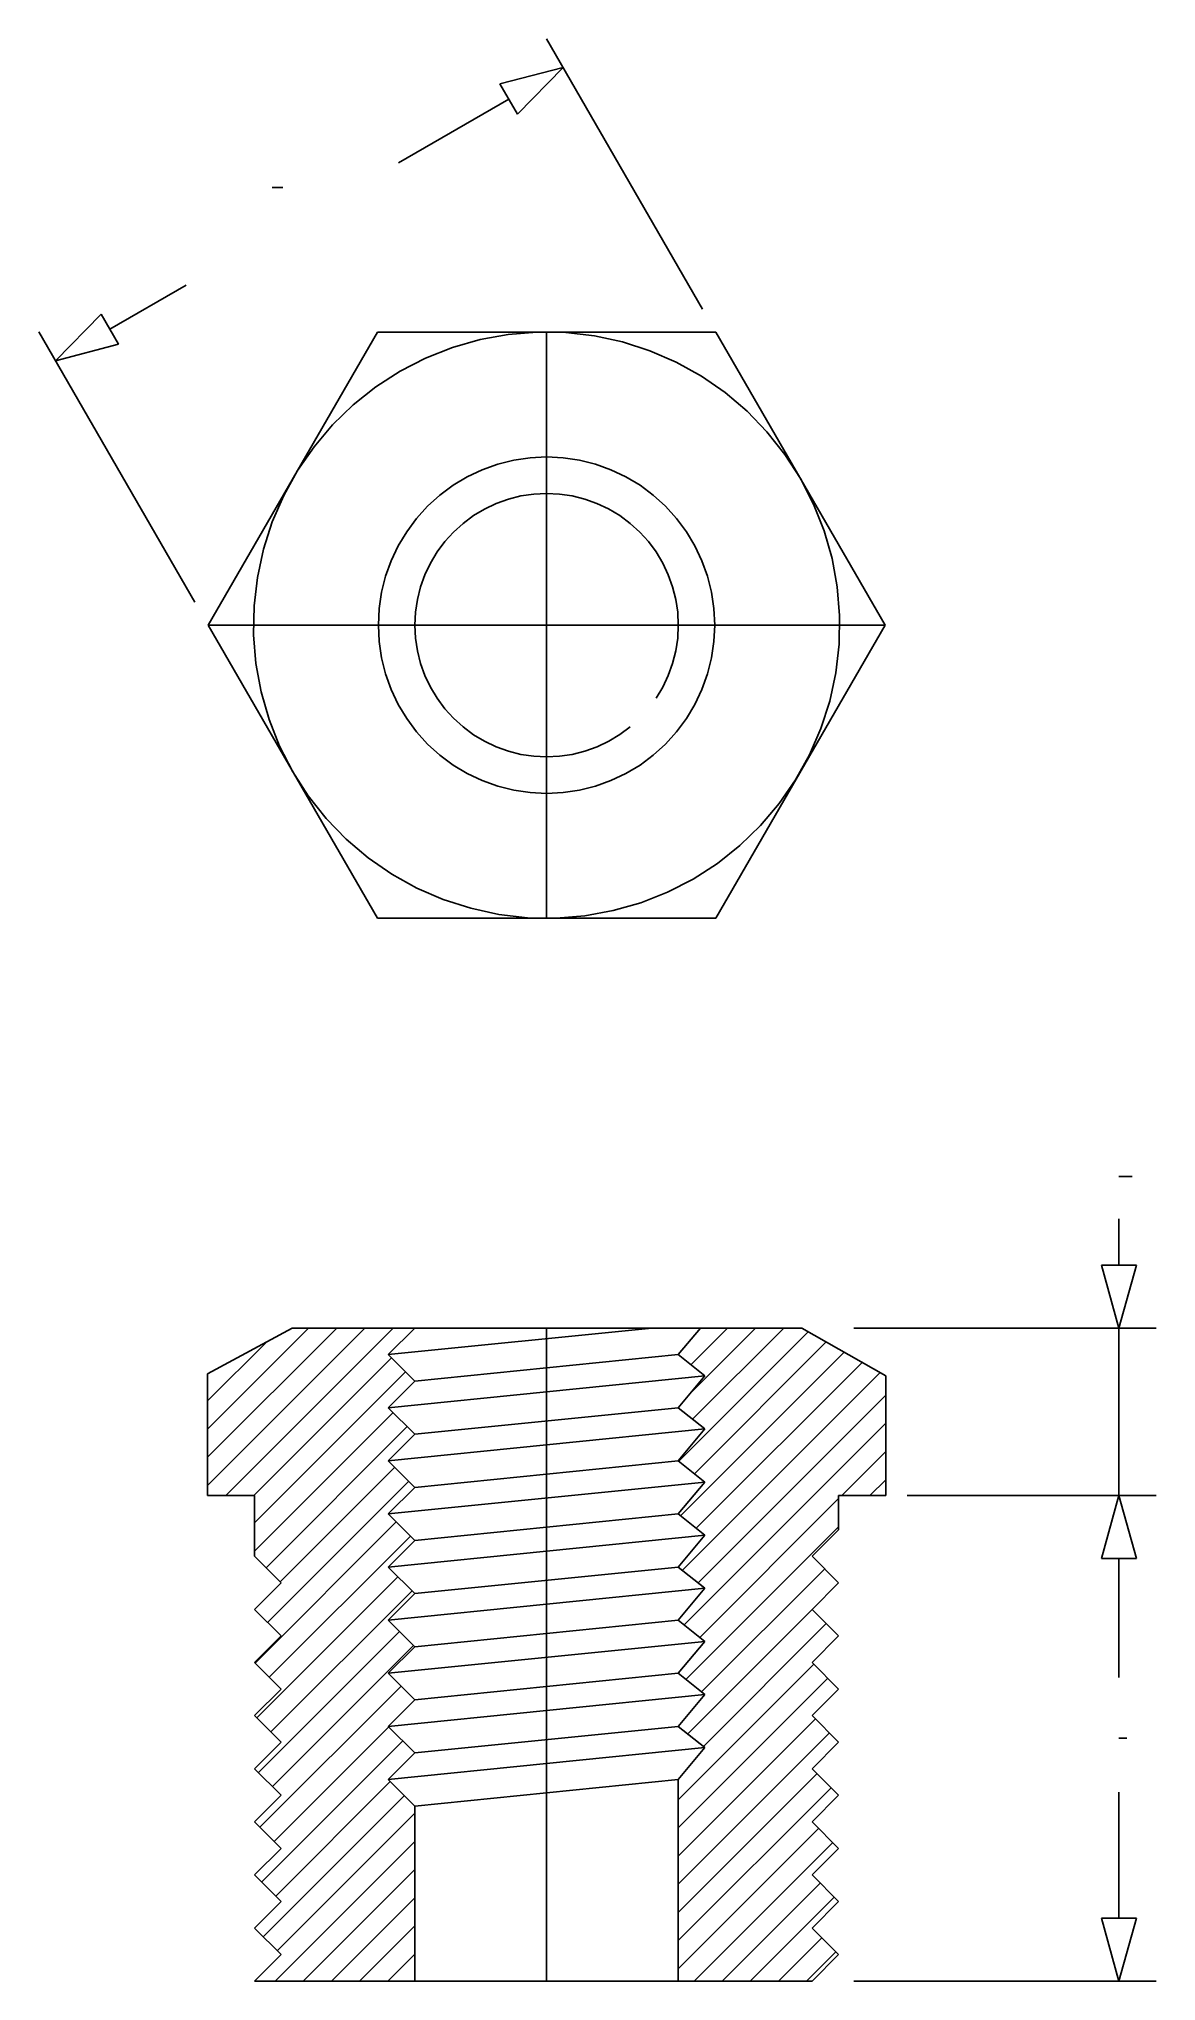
# Model space of a CAD drawing. Extents: x 693 to 1114, y 278 to 1009.
import ezdxf

# ---------------------------------------------------------------- set-up
doc = ezdxf.new("R2010")
doc.units = 0
doc.header["$MEASUREMENT"] = 0
doc.layers.get('0').update_dxf_attribs({"linetype": 'CONTINUOUS'})
doc.layers.add('1', color=7, linetype='CONTINUOUS')

msp = doc.modelspace()

# ---------------------------------------------------------------- linework, layer by layer
at = {"color": 4, "linetype": 'Continuous'}
for p, q in [((884.69, 899.03), (884.69, 678.23)), ((1012.17, 788.63), (757.21, 788.63)), ((756.99, 485.85), (795.04, 523.9)), ((756.99, 475.24), (805.65, 523.9)), ((756.99, 464.63), (816.25, 523.9)), ((763.84, 460.88), (826.86, 523.9)), ((934.48, 473.75), (983.24, 522.52)), ((938.68, 499.17), (963.41, 523.9)), ((939.03, 510.12), (952.8, 523.9)), ((939.7, 489.58), (974.02, 523.9)), ((942.61, 513.71), (952.8, 523.9)), ((756.99, 496.45), (779.18, 518.64)), ((756.99, 496.45), (779.18, 518.64)), ((774.45, 460.88), (826.28, 512.71)), ((935.15, 453.22), (996.75, 514.82)), ((940.38, 469.05), (990, 518.67)), ((774.69, 450.52), (831.58, 507.41)), ((935.83, 432.68), (1010.27, 507.12)), ((941.05, 448.51), (1003.51, 510.97)), ((941.72, 427.97), (1012.4, 498.64)), ((774.69, 439.91), (826.89, 492.11)), ((779.02, 433.63), (832.19, 486.8)), ((936.5, 412.14), (1012.4, 488.04)), ((995.85, 460.88), (1012.4, 477.43)), ((784.32, 428.33), (827.49, 471.5)), ((779.63, 413.03), (832.8, 466.2)), ((1006.46, 460.88), (1012.4, 466.82)), ((942.4, 407.43), (994.69, 459.73)), ((774.93, 397.72), (828.1, 450.89)), ((937.18, 391.6), (994.69, 449.12)), ((780.23, 392.42), (833.4, 445.59)), ((943.07, 386.89), (989.42, 433.24)), ((775.54, 377.12), (828.71, 430.29)), ((780.84, 371.82), (834.01, 424.98)), ((937.85, 371.06), (984.72, 417.93)), ((776.14, 356.51), (829.31, 409.68)), ((943.75, 366.35), (990.03, 412.63)), ((781.45, 351.21), (834.62, 404.38)), ((934.29, 346.29), (985.33, 397.33)), ((776.75, 335.91), (829.92, 389.07)), ((934.29, 335.69), (990.63, 392.02)), ((782.05, 330.6), (825.22, 373.77)), ((934.29, 325.08), (985.94, 376.72)), ((777.36, 315.3), (830.53, 368.47)), ((934.29, 314.47), (991.24, 371.42)), ((782.66, 310), (825.83, 353.16)), ((934.29, 303.87), (986.54, 356.11)), ((777.96, 294.69), (831.13, 347.86)), ((934.29, 293.26), (991.85, 350.81)), ((783.27, 289.39), (835.09, 341.21)), ((782.45, 277.96), (835.09, 330.61)), ((934.29, 282.65), (987.15, 335.51)), ((940.21, 277.96), (992.45, 330.2)), ((793.05, 277.96), (835.09, 320)), ((950.82, 277.96), (987.76, 314.9)), ((803.66, 277.96), (835.09, 309.39)), ((961.42, 277.96), (993.06, 309.6)), ((814.27, 277.96), (835.09, 298.79)), ((972.03, 277.96), (988.36, 294.29)), ((824.87, 277.96), (835.09, 288.18)), ((982.64, 277.96), (993.67, 288.99))]:
    msp.add_line(p, q, dxfattribs=at)
at = {"layer": '1', "color": 3, "linetype": 'Continuous'}
for p, q in [((884.7, 1009.43), (943.44, 907.69)), ((890.94, 998.62), (867.12, 992.45)), ((890.94, 998.62), (873.68, 981.09)), ((867.12, 992.45), (873.68, 981.09)), ((870.41, 986.77), (828.87, 962.79)), ((748.96, 916.66), (720.25, 900.08)), ((699.71, 888.22), (716.97, 905.76)), ((723.52, 894.4), (716.97, 905.76)), ((752.21, 797.29), (693.47, 899.04)), ((699.71, 888.22), (723.52, 894.4)), ((1100.25, 547.61), (1100.25, 565.1)), ((1100.25, 523.9), (1093.69, 547.61)), ((1106.81, 547.61), (1093.69, 547.61)), ((1100.25, 523.9), (1106.81, 547.61)), ((1000.44, 523.9), (1114.26, 523.9)), ((1100.25, 460.88), (1100.25, 523.9)), ((1020.44, 460.88), (1114.26, 460.88)), ((1100.25, 460.88), (1093.69, 437.17)), ((1100.25, 460.88), (1106.81, 437.17)), ((1093.69, 437.17), (1106.81, 437.17)), ((1100.25, 392.31), (1100.25, 437.17)), ((1100.25, 301.68), (1100.25, 349.15)), ((1100.25, 277.96), (1093.69, 301.68)), ((1106.81, 301.68), (1093.69, 301.68)), ((1100.25, 277.96), (1106.81, 301.68)), ((1000.44, 277.96), (1114.26, 277.96))]:
    msp.add_line(p, q, dxfattribs=at)
at = {"layer": '1', "color": 5, "linetype": 'Continuous'}
for p, q in [((781.31, 953.46), (785.31, 953.46)), ((1100.25, 581), (1105.25, 581)), ((1100.25, 369.42), (1103.25, 369.42))]:
    msp.add_line(p, q, dxfattribs=at)
at = {"layer": '1', "color": 7, "linetype": 'Continuous'}
for p, q in [((757.21, 788.63), (820.96, 899.03)), ((820.96, 899.03), (948.44, 899.03)), ((849.21, 893.17), (839.13, 889.19)), ((859.62, 896.15), (849.21, 893.17)), ((870.28, 898.09), (859.62, 896.15)), ((881.08, 898.97), (870.28, 898.09)), ((891.92, 898.8), (881.08, 898.97)), ((902.68, 897.56), (891.92, 898.8)), ((913.27, 895.27), (902.68, 897.56)), ((923.59, 891.96), (913.27, 895.27)), ((948.44, 899.03), (1012.17, 788.63)), ((839.13, 889.19), (829.49, 884.24)), ((933.53, 887.65), (923.59, 891.96)), ((943, 882.38), (933.53, 887.65)), ((820.39, 878.37), (811.9, 871.64)), ((829.49, 884.24), (820.39, 878.37)), ((951.9, 876.22), (943, 882.38)), ((811.9, 871.64), (804.11, 864.1)), ((960.17, 869.21), (951.9, 876.22)), ((804.11, 864.1), (797.1, 855.84)), ((967.7, 861.42), (960.17, 869.21)), ((797.1, 855.84), (790.94, 846.93)), ((974.44, 852.94), (967.7, 861.42)), ((866.31, 849.25), (860.45, 847.16)), ((872.34, 850.76), (866.31, 849.25)), ((878.48, 851.67), (872.34, 850.76)), ((884.69, 851.98), (878.48, 851.67)), ((890.9, 851.67), (884.69, 851.98)), ((897.05, 850.76), (890.9, 851.67)), ((903.08, 849.25), (897.05, 850.76)), ((908.94, 847.16), (903.08, 849.25)), ((980.31, 843.83), (974.44, 852.94)), ((790.94, 846.93), (785.68, 837.46)), ((849.5, 841.3), (844.51, 837.6)), ((854.83, 844.5), (849.5, 841.3)), ((860.45, 847.16), (854.83, 844.5)), ((914.56, 844.5), (908.94, 847.16)), ((919.89, 841.3), (914.56, 844.5)), ((924.88, 837.6), (919.89, 841.3)), ((985.26, 834.19), (980.31, 843.83)), ((785.68, 837.46), (781.37, 827.52)), ((844.51, 837.6), (839.9, 833.42)), ((865.71, 834.45), (861.31, 832.37)), ((870.29, 836.09), (865.71, 834.45)), ((875.01, 837.28), (870.29, 836.09)), ((879.83, 837.99), (875.01, 837.28)), ((884.69, 838.23), (879.83, 837.99)), ((889.55, 837.99), (884.69, 838.23)), ((894.37, 837.28), (889.55, 837.99)), ((899.09, 836.1), (894.37, 837.28)), ((903.67, 834.46), (899.09, 836.1)), ((908.07, 832.38), (903.67, 834.46)), ((929.49, 833.42), (924.88, 837.6)), ((989.24, 824.12), (985.26, 834.19)), ((781.37, 827.52), (778.05, 817.2)), ((835.73, 828.82), (832.02, 823.82)), ((839.9, 833.42), (835.73, 828.82)), ((853.22, 826.97), (849.62, 823.7)), ((857.13, 829.87), (853.22, 826.97)), ((861.31, 832.37), (857.13, 829.87)), ((912.25, 829.87), (908.07, 832.38)), ((916.16, 826.97), (912.25, 829.87)), ((919.77, 823.7), (916.16, 826.97)), ((933.66, 828.82), (929.49, 833.42)), ((937.36, 823.82), (933.66, 828.82)), ((832.02, 823.82), (828.83, 818.49)), ((846.35, 820.09), (843.45, 816.18)), ((849.62, 823.7), (846.35, 820.09)), ((923.04, 820.1), (919.77, 823.7)), ((925.94, 816.19), (923.04, 820.1)), ((940.56, 818.49), (937.36, 823.82)), ((992.21, 813.7), (989.24, 824.12)), ((778.05, 817.2), (775.76, 806.61)), ((826.17, 812.87), (824.07, 807.02)), ((828.83, 818.49), (826.17, 812.87)), ((840.95, 812.01), (838.87, 807.61)), ((843.45, 816.18), (840.95, 812.01)), ((928.44, 812.01), (925.94, 816.19)), ((930.52, 807.61), (928.44, 812.01)), ((943.22, 812.87), (940.56, 818.49)), ((945.31, 807.02), (943.22, 812.87)), ((994.15, 803.04), (992.21, 813.7)), ((775.76, 806.61), (774.53, 795.85)), ((824.07, 807.02), (822.56, 800.99)), ((838.87, 807.61), (837.23, 803.02)), ((932.16, 803.03), (930.52, 807.61)), ((946.82, 800.99), (945.31, 807.02)), ((822.56, 800.99), (821.65, 794.84)), ((836.04, 798.3), (835.33, 793.49)), ((837.23, 803.02), (836.04, 798.3)), ((933.34, 798.31), (932.16, 803.03)), ((934.06, 793.49), (933.34, 798.31)), ((947.74, 794.84), (946.82, 800.99)), ((995.04, 792.24), (994.15, 803.04)), ((774.53, 795.85), (774.35, 785.02)), ((821.65, 794.84), (821.35, 788.63)), ((835.33, 793.49), (835.09, 788.62)), ((934.3, 788.63), (934.06, 793.49)), ((948.04, 788.63), (947.74, 794.84)), ((994.86, 781.41), (995.04, 792.24)), ((820.96, 678.23), (757.21, 788.63)), ((774.35, 785.02), (775.23, 774.22)), ((821.35, 788.63), (821.65, 782.42)), ((835.09, 788.62), (835.33, 783.76)), ((835.33, 783.76), (836.04, 778.95)), ((933.34, 778.95), (934.06, 783.77)), ((934.06, 783.77), (934.3, 788.63)), ((947.74, 782.42), (948.04, 788.63)), ((1012.17, 788.63), (948.44, 678.23)), ((821.65, 782.42), (822.56, 776.27)), ((822.56, 776.27), (824.07, 770.24)), ((836.04, 778.95), (837.23, 774.23)), ((932.16, 774.23), (933.34, 778.95)), ((945.31, 770.24), (946.82, 776.27)), ((946.82, 776.27), (947.74, 782.42)), ((993.62, 770.64), (994.86, 781.41)), ((775.23, 774.22), (777.17, 763.56)), ((824.07, 770.24), (826.17, 764.39)), ((837.23, 774.23), (838.87, 769.64)), ((838.87, 769.64), (840.95, 765.24)), ((928.44, 765.25), (930.52, 769.65)), ((930.52, 769.65), (932.16, 774.23)), ((943.22, 764.39), (945.31, 770.24)), ((991.34, 760.05), (993.62, 770.64)), ((777.17, 763.56), (780.15, 753.14)), ((826.17, 764.39), (828.83, 758.77)), ((840.95, 765.24), (843.45, 761.07)), ((843.45, 761.07), (846.35, 757.16)), ((925.94, 761.07), (928.44, 765.25)), ((940.56, 758.77), (943.22, 764.39)), ((828.83, 758.77), (832.02, 753.44)), ((832.02, 753.44), (835.73, 748.44)), ((846.35, 757.16), (849.62, 753.55)), ((849.62, 753.55), (853.23, 750.28)), ((933.66, 748.44), (937.36, 753.44)), ((937.36, 753.44), (940.56, 758.77)), ((988.02, 749.74), (991.34, 760.05)), ((780.15, 753.14), (784.13, 743.06)), ((835.73, 748.44), (839.9, 743.84)), ((853.23, 750.28), (857.14, 747.38)), ((857.14, 747.38), (861.31, 744.88)), ((908.08, 744.88), (912.25, 747.39)), ((912.25, 747.39), (916.16, 750.29)), ((929.49, 743.84), (933.66, 748.44)), ((983.71, 739.8), (988.02, 749.74)), ((784.13, 743.06), (789.08, 733.43)), ((839.9, 743.84), (844.51, 739.66)), ((844.51, 739.66), (849.5, 735.96)), ((861.31, 744.88), (865.71, 742.8)), ((865.71, 742.8), (870.3, 741.16)), ((870.3, 741.16), (875.02, 739.98)), ((875.02, 739.98), (879.83, 739.26)), ((879.83, 739.26), (884.7, 739.03)), ((884.7, 739.03), (889.56, 739.26)), ((889.56, 739.26), (894.37, 739.98)), ((894.37, 739.98), (899.1, 741.16)), ((899.1, 741.16), (903.68, 742.8)), ((903.68, 742.8), (908.08, 744.88)), ((919.89, 735.96), (924.88, 739.66)), ((924.88, 739.66), (929.49, 743.84)), ((978.45, 730.33), (983.71, 739.8)), ((789.08, 733.43), (794.95, 724.32)), ((849.5, 735.96), (854.83, 732.76)), ((854.83, 732.76), (860.45, 730.11)), ((908.94, 730.11), (914.56, 732.76)), ((914.56, 732.76), (919.89, 735.96)), ((794.95, 724.32), (801.69, 715.83)), ((860.45, 730.11), (866.31, 728.01)), ((866.31, 728.01), (872.34, 726.5)), ((872.34, 726.5), (878.48, 725.59)), ((878.48, 725.59), (884.69, 725.28)), ((884.69, 725.28), (890.9, 725.59)), ((890.9, 725.59), (897.05, 726.5)), ((897.05, 726.5), (903.08, 728.01)), ((903.08, 728.01), (908.94, 730.11)), ((972.28, 721.42), (978.45, 730.33)), ((965.27, 713.16), (972.28, 721.42)), ((801.69, 715.83), (809.22, 708.05)), ((957.49, 705.62), (965.27, 713.16)), ((809.22, 708.05), (817.48, 701.04)), ((949, 698.89), (957.49, 705.62)), ((817.48, 701.04), (826.39, 694.87)), ((939.89, 693.01), (949, 698.89)), ((826.39, 694.87), (835.86, 689.61)), ((835.86, 689.61), (845.8, 685.3)), ((920.18, 684.08), (930.26, 688.06)), ((930.26, 688.06), (939.89, 693.01)), ((845.8, 685.3), (856.12, 681.99)), ((856.12, 681.99), (866.71, 679.7)), ((899.1, 679.17), (909.76, 681.11)), ((909.76, 681.11), (920.18, 684.08)), ((948.44, 678.23), (820.96, 678.23)), ((866.71, 679.7), (877.47, 678.46)), ((877.47, 678.46), (888.3, 678.28)), ((888.3, 678.28), (899.1, 679.17)), ((788.9, 523.9), (756.99, 506.64)), ((980.81, 523.9), (788.9, 523.9)), ((835.09, 523.9), (825.09, 513.9)), ((942.61, 523.9), (934.29, 513.9)), ((980.81, 523.9), (1012.4, 505.9)), ((825.09, 513.9), (835.09, 503.9)), ((835.09, 503.9), (934.29, 513.9)), ((934.29, 513.9), (944.29, 505.92)), ((756.99, 460.88), (756.99, 506.64)), ((944.29, 505.92), (934.29, 493.9)), ((1012.4, 460.88), (1012.4, 505.9)), ((835.09, 503.9), (825.09, 493.9)), ((825.09, 493.9), (835.09, 483.9)), ((835.09, 483.9), (934.29, 493.9)), ((934.29, 493.9), (944.29, 485.92)), ((835.09, 483.9), (825.09, 473.9)), ((944.29, 485.92), (934.29, 473.9)), ((825.09, 473.9), (835.09, 463.9)), ((835.09, 463.9), (934.29, 473.9)), ((934.29, 473.9), (944.29, 465.92)), ((774.69, 460.88), (756.99, 460.88)), ((774.69, 437.96), (774.69, 460.88)), ((835.09, 463.9), (825.09, 453.9)), ((944.29, 465.92), (934.29, 453.9)), ((994.69, 447.96), (994.69, 460.88)), ((1012.4, 460.88), (994.69, 460.88)), ((825.09, 453.9), (835.09, 443.9)), ((835.09, 443.9), (934.29, 453.9)), ((934.29, 453.9), (944.29, 445.92)), ((994.69, 447.96), (984.69, 437.96)), ((835.09, 443.9), (825.09, 433.9)), ((944.29, 445.92), (934.29, 433.9)), ((774.69, 437.96), (784.69, 427.96)), ((825.09, 433.9), (835.09, 423.9)), ((835.09, 423.9), (934.29, 433.9)), ((934.29, 433.9), (944.29, 425.92)), ((984.69, 437.96), (994.69, 427.96)), ((784.69, 427.96), (774.69, 417.96)), ((944.29, 425.92), (934.29, 413.9)), ((994.69, 427.96), (984.69, 417.96)), ((774.69, 417.96), (784.69, 407.96)), ((835.09, 423.9), (825.09, 413.9)), ((984.69, 417.96), (994.69, 407.96)), ((825.09, 413.9), (835.09, 403.9)), ((835.09, 403.9), (934.29, 413.9)), ((934.29, 413.9), (944.29, 405.92)), ((784.69, 407.96), (774.69, 397.96)), ((835.09, 403.9), (825.09, 393.9)), ((944.29, 405.92), (934.29, 393.9)), ((994.69, 407.96), (984.69, 397.96)), ((774.69, 397.96), (784.69, 387.96)), ((984.69, 397.96), (994.69, 387.96)), ((784.69, 387.96), (774.69, 377.96)), ((825.09, 393.9), (835.09, 383.9)), ((835.09, 383.9), (934.29, 393.9)), ((934.29, 393.9), (944.29, 385.92)), ((994.69, 387.96), (984.69, 377.96)), ((835.09, 383.9), (825.09, 373.9)), ((944.29, 385.92), (934.29, 373.9)), ((774.69, 377.96), (784.69, 367.96)), ((825.09, 373.9), (835.09, 363.9)), ((835.09, 363.9), (934.29, 373.9)), ((934.29, 373.9), (944.29, 365.92)), ((984.69, 377.96), (994.69, 367.96)), ((784.69, 367.96), (774.69, 357.96)), ((944.29, 365.92), (934.29, 353.9)), ((994.69, 367.96), (984.69, 357.96)), ((835.09, 363.9), (825.09, 353.9)), ((774.69, 357.96), (784.69, 347.96)), ((825.09, 353.9), (835.09, 343.9)), ((835.09, 343.9), (934.29, 353.9)), ((934.29, 353.9), (934.29, 277.96)), ((984.69, 357.96), (994.69, 347.96)), ((784.69, 347.96), (774.69, 337.96)), ((835.09, 343.9), (835.09, 277.96)), ((994.69, 347.96), (984.69, 337.96)), ((774.69, 337.96), (784.69, 327.96)), ((984.69, 337.96), (994.69, 327.96)), ((784.69, 327.96), (774.69, 317.96)), ((994.69, 327.96), (984.69, 317.96)), ((774.69, 317.96), (784.69, 307.96)), ((984.69, 317.96), (994.69, 307.96)), ((784.69, 307.96), (774.69, 297.96)), ((994.69, 307.96), (984.69, 297.96)), ((774.69, 297.96), (784.69, 287.96)), ((984.69, 297.96), (994.69, 287.96)), ((784.69, 287.96), (774.69, 277.96)), ((994.69, 287.96), (984.69, 277.96)), ((984.69, 277.96), (774.69, 277.96))]:
    msp.add_line(p, q, dxfattribs=at)
at = {"layer": '1', "color": 4, "linetype": 'Continuous'}
for p, q in [((825.09, 513.9), (924.28, 523.9)), ((884.69, 523.9), (884.69, 277.96)), ((825.09, 493.9), (944.29, 505.92)), ((825.09, 473.9), (944.29, 485.92)), ((825.09, 453.9), (944.29, 465.92)), ((825.09, 433.9), (944.29, 445.92)), ((825.09, 413.9), (944.29, 425.92)), ((825.09, 393.9), (944.29, 405.92)), ((825.09, 373.9), (944.29, 385.92)), ((825.09, 353.9), (944.29, 365.92))]:
    msp.add_line(p, q, dxfattribs=at)

doc.saveas('drawing.dxf')
